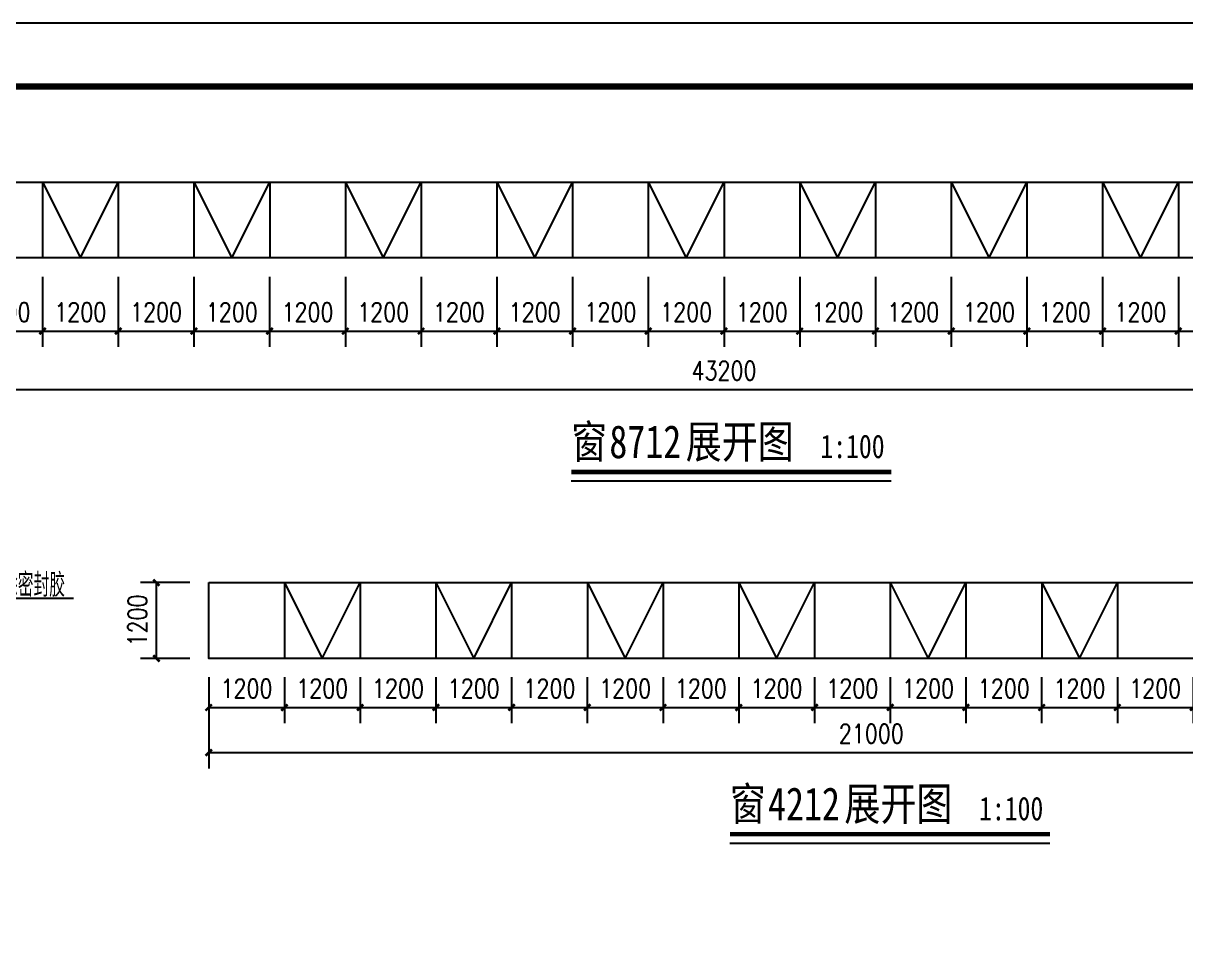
# Model space of a CAD drawing. Extents: x 3757684 to 3906284, y -130571 to 413559.
# Drawn here: x 3788523 to 3806945, y 398830 to 413559 of the extents above; entities that cross this region are included whole.
import ezdxf

# ---------------------------------------------------------------- set-up
doc = ezdxf.new("R2010")
doc.units = 0
doc.header["$LTSCALE"] = 1000
doc.header["$MEASUREMENT"] = 0
doc.layers.get('0').update_dxf_attribs({"color": 4, "linetype": 'CONTINUOUS'})
doc.layers.get('Defpoints').update_dxf_attribs({"linetype": 'CONTINUOUS'})
for name, color, linetype in [('3', 3, 'CONTINUOUS'), ('DIM_SYMB', 3, 'CONTINUOUS'), ('PUB_DIM', 3, 'CONTINUOUS'), ('PUB_TEXT', 7, 'CONTINUOUS'), ('PUB_TITLE', 4, 'CONTINUOUS')]:
    doc.layers.add(name, color=color, linetype=linetype)
doc.styles.add('DIM_FONT', font='SIMPLEX.shx', dxfattribs={"width": 0.8})
doc.styles.add('ht', font='simhei_0.ttf', dxfattribs={"width": 0.8})
doc.styles.add('HZTXT2', font='romans.shx', dxfattribs={"width": 0.7, "height": 800, "bigfont": 'fs.shx'})
doc.dimstyles.new('DIMN', dxfattribs={"dimtxt": 300, "dimasz": 100, "dimexe": 250, "dimexo": 300, "dimgap": 150, "dimtad": 1, "dimdec": 0, "dimzin": 0, "dimdsep": 46, "dimtxsty": 'DIM_FONT', "dimblk": 'ARCHTICK', "dimcen": 0.09, "dimclrt": 7, "dimazin": 2, "dimtfac": 1, "dimtdec": 0, "dimtix": 1, "dimtmove": 2, "dimatfit": 3, "dimldrblk": 'ARCHTICK', "dimfxl": 0, "dimtolj": 1, "dimtzin": 0, "dimarcsym": 0})

# ---------------------------------------------------------------- blocks, each defined once
blk = doc.blocks.new('_ArchTick')
at = {"color": 0, "linetype": 'ByBlock', "const_width": 0.4}
blk.add_lwpolyline([(-0.5, -0.5), (0.5, 0.5)], dxfattribs=at)
blk = doc.blocks.new('*D284')
at = {"layer": 'Defpoints', "color": 0}
for p in [(3790633, 404695), (3791462, 404695), (3791462, 403495)]:
    blk.add_point(p, dxfattribs=at)
at = {"layer": 'PUB_DIM', "color": 0, "lineweight": -2}
for p, q in [((3791162, 404695), (3790383, 404695)), ((3790633, 403495), (3790633, 404695)), ((3791162, 403495), (3790383, 403495))]:
    blk.add_line(p, q, dxfattribs=at)
at = {"layer": 'PUB_DIM', "color": 0, "lineweight": -2, "xscale": 100, "yscale": 100, "zscale": 100}
for p, rotation in [((3790633, 404695), 90), ((3790633, 403495), 270)]:
    blk.add_blockref('_ArchTick', p, dxfattribs=dict(at, rotation=rotation))
at = {"layer": 'PUB_DIM', "color": 7, "insert": (3790333, 404095), "char_height": 300, "attachment_point": 5, "rotation": 90, "style": 'DIM_FONT'}
blk.add_mtext('\\A1;1200', dxfattribs=at)
blk = doc.blocks.new('*D285')
at = {"layer": 'Defpoints', "color": 0}
for p in [(3791462, 403495), (3812462, 403495), (3812462, 402002)]:
    blk.add_point(p, dxfattribs=at)
at = {"layer": 'PUB_DIM', "color": 0, "lineweight": -2}
for p, q in [((3791462, 403195), (3791462, 401752)), ((3812462, 403195), (3812462, 401752)), ((3791462, 402002), (3812462, 402002))]:
    blk.add_line(p, q, dxfattribs=at)
at = {"layer": 'PUB_DIM', "color": 0, "lineweight": -2, "xscale": 100, "yscale": 100, "zscale": 100, "rotation": 180}
blk.add_blockref('_ArchTick', (3791462, 402002), dxfattribs=at)
at = {"layer": 'PUB_DIM', "color": 0, "lineweight": -2, "xscale": 100, "yscale": 100, "zscale": 100}
blk.add_blockref('_ArchTick', (3812462, 402002), dxfattribs=at)
at = {"layer": 'PUB_DIM', "color": 7, "insert": (3801962, 402302), "char_height": 300, "attachment_point": 5, "style": 'DIM_FONT'}
blk.add_mtext('\\A1;21000', dxfattribs=at)
blk = doc.blocks.new('*D286')
at = {"layer": 'Defpoints', "color": 0}
for p in [(3791462, 403495), (3792662, 403495), (3792662, 402717)]:
    blk.add_point(p, dxfattribs=at)
at = {"layer": 'PUB_DIM', "color": 0, "lineweight": -2}
for p, q in [((3791462, 403195), (3791462, 402467)), ((3792662, 403195), (3792662, 402467)), ((3791462, 402717), (3792662, 402717))]:
    blk.add_line(p, q, dxfattribs=at)
at = {"layer": 'PUB_DIM', "color": 0, "lineweight": -2, "xscale": 100, "yscale": 100, "zscale": 100, "rotation": 180}
blk.add_blockref('_ArchTick', (3791462, 402717), dxfattribs=at)
at = {"layer": 'PUB_DIM', "color": 0, "lineweight": -2, "xscale": 100, "yscale": 100, "zscale": 100}
blk.add_blockref('_ArchTick', (3792662, 402717), dxfattribs=at)
at = {"layer": 'PUB_DIM', "color": 7, "insert": (3792062, 403017), "char_height": 300, "attachment_point": 5, "style": 'DIM_FONT'}
blk.add_mtext('\\A1;1200', dxfattribs=at)
blk = doc.blocks.new('*D287')
at = {"layer": 'Defpoints', "color": 0}
for p in [(3792662, 403495), (3793862, 403495), (3793862, 402717)]:
    blk.add_point(p, dxfattribs=at)
at = {"layer": 'PUB_DIM', "color": 0, "lineweight": -2}
for p, q in [((3792662, 403195), (3792662, 402467)), ((3793862, 403195), (3793862, 402467)), ((3792662, 402717), (3793862, 402717))]:
    blk.add_line(p, q, dxfattribs=at)
at = {"layer": 'PUB_DIM', "color": 0, "lineweight": -2, "xscale": 100, "yscale": 100, "zscale": 100, "rotation": 180}
blk.add_blockref('_ArchTick', (3792662, 402717), dxfattribs=at)
at = {"layer": 'PUB_DIM', "color": 0, "lineweight": -2, "xscale": 100, "yscale": 100, "zscale": 100}
blk.add_blockref('_ArchTick', (3793862, 402717), dxfattribs=at)
at = {"layer": 'PUB_DIM', "color": 7, "insert": (3793262, 403017), "char_height": 300, "attachment_point": 5, "style": 'DIM_FONT'}
blk.add_mtext('\\A1;1200', dxfattribs=at)
blk = doc.blocks.new('*D288')
at = {"layer": 'Defpoints', "color": 0}
for p in [(3793862, 403495), (3795062, 403495), (3795062, 402717)]:
    blk.add_point(p, dxfattribs=at)
at = {"layer": 'PUB_DIM', "color": 0, "lineweight": -2}
for p, q in [((3793862, 403195), (3793862, 402467)), ((3795062, 403195), (3795062, 402467)), ((3793862, 402717), (3795062, 402717))]:
    blk.add_line(p, q, dxfattribs=at)
at = {"layer": 'PUB_DIM', "color": 0, "lineweight": -2, "xscale": 100, "yscale": 100, "zscale": 100, "rotation": 180}
blk.add_blockref('_ArchTick', (3793862, 402717), dxfattribs=at)
at = {"layer": 'PUB_DIM', "color": 0, "lineweight": -2, "xscale": 100, "yscale": 100, "zscale": 100}
blk.add_blockref('_ArchTick', (3795062, 402717), dxfattribs=at)
at = {"layer": 'PUB_DIM', "color": 7, "insert": (3794462, 403017), "char_height": 300, "attachment_point": 5, "style": 'DIM_FONT'}
blk.add_mtext('\\A1;1200', dxfattribs=at)
blk = doc.blocks.new('*D289')
at = {"layer": 'Defpoints', "color": 0}
for p in [(3795062, 403495), (3796262, 403495), (3796262, 402717)]:
    blk.add_point(p, dxfattribs=at)
at = {"layer": 'PUB_DIM', "color": 0, "lineweight": -2}
for p, q in [((3795062, 403195), (3795062, 402467)), ((3796262, 403195), (3796262, 402467)), ((3795062, 402717), (3796262, 402717))]:
    blk.add_line(p, q, dxfattribs=at)
at = {"layer": 'PUB_DIM', "color": 0, "lineweight": -2, "xscale": 100, "yscale": 100, "zscale": 100, "rotation": 180}
blk.add_blockref('_ArchTick', (3795062, 402717), dxfattribs=at)
at = {"layer": 'PUB_DIM', "color": 0, "lineweight": -2, "xscale": 100, "yscale": 100, "zscale": 100}
blk.add_blockref('_ArchTick', (3796262, 402717), dxfattribs=at)
at = {"layer": 'PUB_DIM', "color": 7, "insert": (3795662, 403017), "char_height": 300, "attachment_point": 5, "style": 'DIM_FONT'}
blk.add_mtext('\\A1;1200', dxfattribs=at)
blk = doc.blocks.new('*D290')
at = {"layer": 'Defpoints', "color": 0}
for p in [(3796262, 403495), (3797462, 403495), (3797462, 402717)]:
    blk.add_point(p, dxfattribs=at)
at = {"layer": 'PUB_DIM', "color": 0, "lineweight": -2}
for p, q in [((3796262, 403195), (3796262, 402467)), ((3797462, 403195), (3797462, 402467)), ((3796262, 402717), (3797462, 402717))]:
    blk.add_line(p, q, dxfattribs=at)
at = {"layer": 'PUB_DIM', "color": 0, "lineweight": -2, "xscale": 100, "yscale": 100, "zscale": 100, "rotation": 180}
blk.add_blockref('_ArchTick', (3796262, 402717), dxfattribs=at)
at = {"layer": 'PUB_DIM', "color": 0, "lineweight": -2, "xscale": 100, "yscale": 100, "zscale": 100}
blk.add_blockref('_ArchTick', (3797462, 402717), dxfattribs=at)
at = {"layer": 'PUB_DIM', "color": 7, "insert": (3796862, 403017), "char_height": 300, "attachment_point": 5, "style": 'DIM_FONT'}
blk.add_mtext('\\A1;1200', dxfattribs=at)
blk = doc.blocks.new('*D291')
at = {"layer": 'Defpoints', "color": 0}
for p in [(3797462, 403495), (3798662, 403495), (3798662, 402717)]:
    blk.add_point(p, dxfattribs=at)
at = {"layer": 'PUB_DIM', "color": 0, "lineweight": -2}
for p, q in [((3797462, 403195), (3797462, 402467)), ((3798662, 403195), (3798662, 402467)), ((3797462, 402717), (3798662, 402717))]:
    blk.add_line(p, q, dxfattribs=at)
at = {"layer": 'PUB_DIM', "color": 0, "lineweight": -2, "xscale": 100, "yscale": 100, "zscale": 100, "rotation": 180}
blk.add_blockref('_ArchTick', (3797462, 402717), dxfattribs=at)
at = {"layer": 'PUB_DIM', "color": 0, "lineweight": -2, "xscale": 100, "yscale": 100, "zscale": 100}
blk.add_blockref('_ArchTick', (3798662, 402717), dxfattribs=at)
at = {"layer": 'PUB_DIM', "color": 7, "insert": (3798062, 403017), "char_height": 300, "attachment_point": 5, "style": 'DIM_FONT'}
blk.add_mtext('\\A1;1200', dxfattribs=at)
blk = doc.blocks.new('*D292')
at = {"layer": 'Defpoints', "color": 0}
for p in [(3798662, 403495), (3799862, 403495), (3799862, 402717)]:
    blk.add_point(p, dxfattribs=at)
at = {"layer": 'PUB_DIM', "color": 0, "lineweight": -2}
for p, q in [((3798662, 403195), (3798662, 402467)), ((3799862, 403195), (3799862, 402467)), ((3798662, 402717), (3799862, 402717))]:
    blk.add_line(p, q, dxfattribs=at)
at = {"layer": 'PUB_DIM', "color": 0, "lineweight": -2, "xscale": 100, "yscale": 100, "zscale": 100, "rotation": 180}
blk.add_blockref('_ArchTick', (3798662, 402717), dxfattribs=at)
at = {"layer": 'PUB_DIM', "color": 0, "lineweight": -2, "xscale": 100, "yscale": 100, "zscale": 100}
blk.add_blockref('_ArchTick', (3799862, 402717), dxfattribs=at)
at = {"layer": 'PUB_DIM', "color": 7, "insert": (3799262, 403017), "char_height": 300, "attachment_point": 5, "style": 'DIM_FONT'}
blk.add_mtext('\\A1;1200', dxfattribs=at)
blk = doc.blocks.new('*D293')
at = {"layer": 'Defpoints', "color": 0}
for p in [(3799862, 403495), (3801062, 403495), (3801062, 402717)]:
    blk.add_point(p, dxfattribs=at)
at = {"layer": 'PUB_DIM', "color": 0, "lineweight": -2}
for p, q in [((3799862, 403195), (3799862, 402467)), ((3801062, 403195), (3801062, 402467)), ((3799862, 402717), (3801062, 402717))]:
    blk.add_line(p, q, dxfattribs=at)
at = {"layer": 'PUB_DIM', "color": 0, "lineweight": -2, "xscale": 100, "yscale": 100, "zscale": 100, "rotation": 180}
blk.add_blockref('_ArchTick', (3799862, 402717), dxfattribs=at)
at = {"layer": 'PUB_DIM', "color": 0, "lineweight": -2, "xscale": 100, "yscale": 100, "zscale": 100}
blk.add_blockref('_ArchTick', (3801062, 402717), dxfattribs=at)
at = {"layer": 'PUB_DIM', "color": 7, "insert": (3800462, 403017), "char_height": 300, "attachment_point": 5, "style": 'DIM_FONT'}
blk.add_mtext('\\A1;1200', dxfattribs=at)
blk = doc.blocks.new('*D294')
at = {"layer": 'Defpoints', "color": 0}
for p in [(3801062, 403495), (3802262, 403495), (3802262, 402717)]:
    blk.add_point(p, dxfattribs=at)
at = {"layer": 'PUB_DIM', "color": 0, "lineweight": -2}
for p, q in [((3801062, 403195), (3801062, 402467)), ((3802262, 403195), (3802262, 402467)), ((3801062, 402717), (3802262, 402717))]:
    blk.add_line(p, q, dxfattribs=at)
at = {"layer": 'PUB_DIM', "color": 0, "lineweight": -2, "xscale": 100, "yscale": 100, "zscale": 100, "rotation": 180}
blk.add_blockref('_ArchTick', (3801062, 402717), dxfattribs=at)
at = {"layer": 'PUB_DIM', "color": 0, "lineweight": -2, "xscale": 100, "yscale": 100, "zscale": 100}
blk.add_blockref('_ArchTick', (3802262, 402717), dxfattribs=at)
at = {"layer": 'PUB_DIM', "color": 7, "insert": (3801662, 403017), "char_height": 300, "attachment_point": 5, "style": 'DIM_FONT'}
blk.add_mtext('\\A1;1200', dxfattribs=at)
blk = doc.blocks.new('*D295')
at = {"layer": 'Defpoints', "color": 0}
for p in [(3802262, 403495), (3803462, 403495), (3803462, 402717)]:
    blk.add_point(p, dxfattribs=at)
at = {"layer": 'PUB_DIM', "color": 0, "lineweight": -2}
for p, q in [((3802262, 403195), (3802262, 402467)), ((3803462, 403195), (3803462, 402467)), ((3802262, 402717), (3803462, 402717))]:
    blk.add_line(p, q, dxfattribs=at)
at = {"layer": 'PUB_DIM', "color": 0, "lineweight": -2, "xscale": 100, "yscale": 100, "zscale": 100, "rotation": 180}
blk.add_blockref('_ArchTick', (3802262, 402717), dxfattribs=at)
at = {"layer": 'PUB_DIM', "color": 0, "lineweight": -2, "xscale": 100, "yscale": 100, "zscale": 100}
blk.add_blockref('_ArchTick', (3803462, 402717), dxfattribs=at)
at = {"layer": 'PUB_DIM', "color": 7, "insert": (3802862, 403017), "char_height": 300, "attachment_point": 5, "style": 'DIM_FONT'}
blk.add_mtext('\\A1;1200', dxfattribs=at)
blk = doc.blocks.new('*D296')
at = {"layer": 'Defpoints', "color": 0}
for p in [(3803462, 403495), (3804662, 403495), (3804662, 402717)]:
    blk.add_point(p, dxfattribs=at)
at = {"layer": 'PUB_DIM', "color": 0, "lineweight": -2}
for p, q in [((3803462, 403195), (3803462, 402467)), ((3804662, 403195), (3804662, 402467)), ((3803462, 402717), (3804662, 402717))]:
    blk.add_line(p, q, dxfattribs=at)
at = {"layer": 'PUB_DIM', "color": 0, "lineweight": -2, "xscale": 100, "yscale": 100, "zscale": 100, "rotation": 180}
blk.add_blockref('_ArchTick', (3803462, 402717), dxfattribs=at)
at = {"layer": 'PUB_DIM', "color": 0, "lineweight": -2, "xscale": 100, "yscale": 100, "zscale": 100}
blk.add_blockref('_ArchTick', (3804662, 402717), dxfattribs=at)
at = {"layer": 'PUB_DIM', "color": 7, "insert": (3804062, 403017), "char_height": 300, "attachment_point": 5, "style": 'DIM_FONT'}
blk.add_mtext('\\A1;1200', dxfattribs=at)
blk = doc.blocks.new('*D297')
at = {"layer": 'Defpoints', "color": 0}
for p in [(3804662, 403495), (3805862, 403495), (3805862, 402717)]:
    blk.add_point(p, dxfattribs=at)
at = {"layer": 'PUB_DIM', "color": 0, "lineweight": -2}
for p, q in [((3804662, 403195), (3804662, 402467)), ((3805862, 403195), (3805862, 402467)), ((3804662, 402717), (3805862, 402717))]:
    blk.add_line(p, q, dxfattribs=at)
at = {"layer": 'PUB_DIM', "color": 0, "lineweight": -2, "xscale": 100, "yscale": 100, "zscale": 100, "rotation": 180}
blk.add_blockref('_ArchTick', (3804662, 402717), dxfattribs=at)
at = {"layer": 'PUB_DIM', "color": 0, "lineweight": -2, "xscale": 100, "yscale": 100, "zscale": 100}
blk.add_blockref('_ArchTick', (3805862, 402717), dxfattribs=at)
at = {"layer": 'PUB_DIM', "color": 7, "insert": (3805262, 403017), "char_height": 300, "attachment_point": 5, "style": 'DIM_FONT'}
blk.add_mtext('\\A1;1200', dxfattribs=at)
blk = doc.blocks.new('*D298')
at = {"layer": 'Defpoints', "color": 0}
for p in [(3805862, 403495), (3807062, 403495), (3807062, 402717)]:
    blk.add_point(p, dxfattribs=at)
at = {"layer": 'PUB_DIM', "color": 0, "lineweight": -2}
for p, q in [((3805862, 403195), (3805862, 402467)), ((3807062, 403195), (3807062, 402467)), ((3805862, 402717), (3807062, 402717))]:
    blk.add_line(p, q, dxfattribs=at)
at = {"layer": 'PUB_DIM', "color": 0, "lineweight": -2, "xscale": 100, "yscale": 100, "zscale": 100, "rotation": 180}
blk.add_blockref('_ArchTick', (3805862, 402717), dxfattribs=at)
at = {"layer": 'PUB_DIM', "color": 0, "lineweight": -2, "xscale": 100, "yscale": 100, "zscale": 100}
blk.add_blockref('_ArchTick', (3807062, 402717), dxfattribs=at)
at = {"layer": 'PUB_DIM', "color": 7, "insert": (3806462, 403017), "char_height": 300, "attachment_point": 5, "style": 'DIM_FONT'}
blk.add_mtext('\\A1;1200', dxfattribs=at)
blk = doc.blocks.new('*D305')
at = {"layer": 'Defpoints', "color": 0}
for p in [(3778028, 409843), (3821228, 409843), (3821228, 407754)]:
    blk.add_point(p, dxfattribs=at)
at = {"layer": 'PUB_DIM', "color": 0, "lineweight": -2}
for p, q in [((3778028, 409543), (3778028, 407504)), ((3821228, 409543), (3821228, 407504)), ((3778028, 407754), (3821228, 407754))]:
    blk.add_line(p, q, dxfattribs=at)
at = {"layer": 'PUB_DIM', "color": 0, "lineweight": -2, "xscale": 100, "yscale": 100, "zscale": 100, "rotation": 180}
blk.add_blockref('_ArchTick', (3778028, 407754), dxfattribs=at)
at = {"layer": 'PUB_DIM', "color": 0, "lineweight": -2, "xscale": 100, "yscale": 100, "zscale": 100}
blk.add_blockref('_ArchTick', (3821228, 407754), dxfattribs=at)
at = {"layer": 'PUB_DIM', "color": 7, "insert": (3799628, 408054), "char_height": 300, "attachment_point": 5, "style": 'DIM_FONT'}
blk.add_mtext('\\A1;43200', dxfattribs=at)
blk = doc.blocks.new('*D315')
at = {"layer": 'Defpoints', "color": 0}
for p in [(3787628, 409843), (3788828, 409843), (3788828, 408681)]:
    blk.add_point(p, dxfattribs=at)
at = {"layer": 'PUB_DIM', "color": 0, "lineweight": -2}
for p, q in [((3787628, 409543), (3787628, 408431)), ((3788828, 409543), (3788828, 408431)), ((3787628, 408681), (3788828, 408681))]:
    blk.add_line(p, q, dxfattribs=at)
at = {"layer": 'PUB_DIM', "color": 0, "lineweight": -2, "xscale": 100, "yscale": 100, "zscale": 100, "rotation": 180}
blk.add_blockref('_ArchTick', (3787628, 408681), dxfattribs=at)
at = {"layer": 'PUB_DIM', "color": 0, "lineweight": -2, "xscale": 100, "yscale": 100, "zscale": 100}
blk.add_blockref('_ArchTick', (3788828, 408681), dxfattribs=at)
at = {"layer": 'PUB_DIM', "color": 7, "insert": (3788228, 408981), "char_height": 300, "attachment_point": 5, "style": 'DIM_FONT'}
blk.add_mtext('\\A1;1200', dxfattribs=at)
blk = doc.blocks.new('*D316')
at = {"layer": 'Defpoints', "color": 0}
for p in [(3788828, 409843), (3790028, 409843), (3790028, 408681)]:
    blk.add_point(p, dxfattribs=at)
at = {"layer": 'PUB_DIM', "color": 0, "lineweight": -2}
for p, q in [((3788828, 409543), (3788828, 408431)), ((3790028, 409543), (3790028, 408431)), ((3788828, 408681), (3790028, 408681))]:
    blk.add_line(p, q, dxfattribs=at)
at = {"layer": 'PUB_DIM', "color": 0, "lineweight": -2, "xscale": 100, "yscale": 100, "zscale": 100, "rotation": 180}
blk.add_blockref('_ArchTick', (3788828, 408681), dxfattribs=at)
at = {"layer": 'PUB_DIM', "color": 0, "lineweight": -2, "xscale": 100, "yscale": 100, "zscale": 100}
blk.add_blockref('_ArchTick', (3790028, 408681), dxfattribs=at)
at = {"layer": 'PUB_DIM', "color": 7, "insert": (3789428, 408981), "char_height": 300, "attachment_point": 5, "style": 'DIM_FONT'}
blk.add_mtext('\\A1;1200', dxfattribs=at)
blk = doc.blocks.new('*D317')
at = {"layer": 'Defpoints', "color": 0}
for p in [(3790028, 409843), (3791228, 409843), (3791228, 408681)]:
    blk.add_point(p, dxfattribs=at)
at = {"layer": 'PUB_DIM', "color": 0, "lineweight": -2}
for p, q in [((3790028, 409543), (3790028, 408431)), ((3791228, 409543), (3791228, 408431)), ((3790028, 408681), (3791228, 408681))]:
    blk.add_line(p, q, dxfattribs=at)
at = {"layer": 'PUB_DIM', "color": 0, "lineweight": -2, "xscale": 100, "yscale": 100, "zscale": 100, "rotation": 180}
blk.add_blockref('_ArchTick', (3790028, 408681), dxfattribs=at)
at = {"layer": 'PUB_DIM', "color": 0, "lineweight": -2, "xscale": 100, "yscale": 100, "zscale": 100}
blk.add_blockref('_ArchTick', (3791228, 408681), dxfattribs=at)
at = {"layer": 'PUB_DIM', "color": 7, "insert": (3790628, 408981), "char_height": 300, "attachment_point": 5, "style": 'DIM_FONT'}
blk.add_mtext('\\A1;1200', dxfattribs=at)
blk = doc.blocks.new('*D318')
at = {"layer": 'Defpoints', "color": 0}
for p in [(3791228, 409843), (3792428, 409843), (3792428, 408681)]:
    blk.add_point(p, dxfattribs=at)
at = {"layer": 'PUB_DIM', "color": 0, "lineweight": -2}
for p, q in [((3791228, 409543), (3791228, 408431)), ((3792428, 409543), (3792428, 408431)), ((3791228, 408681), (3792428, 408681))]:
    blk.add_line(p, q, dxfattribs=at)
at = {"layer": 'PUB_DIM', "color": 0, "lineweight": -2, "xscale": 100, "yscale": 100, "zscale": 100, "rotation": 180}
blk.add_blockref('_ArchTick', (3791228, 408681), dxfattribs=at)
at = {"layer": 'PUB_DIM', "color": 0, "lineweight": -2, "xscale": 100, "yscale": 100, "zscale": 100}
blk.add_blockref('_ArchTick', (3792428, 408681), dxfattribs=at)
at = {"layer": 'PUB_DIM', "color": 7, "insert": (3791828, 408981), "char_height": 300, "attachment_point": 5, "style": 'DIM_FONT'}
blk.add_mtext('\\A1;1200', dxfattribs=at)
blk = doc.blocks.new('*D319')
at = {"layer": 'Defpoints', "color": 0}
for p in [(3792428, 409843), (3793628, 409843), (3793628, 408681)]:
    blk.add_point(p, dxfattribs=at)
at = {"layer": 'PUB_DIM', "color": 0, "lineweight": -2}
for p, q in [((3792428, 409543), (3792428, 408431)), ((3793628, 409543), (3793628, 408431)), ((3792428, 408681), (3793628, 408681))]:
    blk.add_line(p, q, dxfattribs=at)
at = {"layer": 'PUB_DIM', "color": 0, "lineweight": -2, "xscale": 100, "yscale": 100, "zscale": 100, "rotation": 180}
blk.add_blockref('_ArchTick', (3792428, 408681), dxfattribs=at)
at = {"layer": 'PUB_DIM', "color": 0, "lineweight": -2, "xscale": 100, "yscale": 100, "zscale": 100}
blk.add_blockref('_ArchTick', (3793628, 408681), dxfattribs=at)
at = {"layer": 'PUB_DIM', "color": 7, "insert": (3793028, 408981), "char_height": 300, "attachment_point": 5, "style": 'DIM_FONT'}
blk.add_mtext('\\A1;1200', dxfattribs=at)
blk = doc.blocks.new('*D320')
at = {"layer": 'Defpoints', "color": 0}
for p in [(3793628, 409843), (3794828, 409843), (3794828, 408681)]:
    blk.add_point(p, dxfattribs=at)
at = {"layer": 'PUB_DIM', "color": 0, "lineweight": -2}
for p, q in [((3793628, 409543), (3793628, 408431)), ((3794828, 409543), (3794828, 408431)), ((3793628, 408681), (3794828, 408681))]:
    blk.add_line(p, q, dxfattribs=at)
at = {"layer": 'PUB_DIM', "color": 0, "lineweight": -2, "xscale": 100, "yscale": 100, "zscale": 100, "rotation": 180}
blk.add_blockref('_ArchTick', (3793628, 408681), dxfattribs=at)
at = {"layer": 'PUB_DIM', "color": 0, "lineweight": -2, "xscale": 100, "yscale": 100, "zscale": 100}
blk.add_blockref('_ArchTick', (3794828, 408681), dxfattribs=at)
at = {"layer": 'PUB_DIM', "color": 7, "insert": (3794228, 408981), "char_height": 300, "attachment_point": 5, "style": 'DIM_FONT'}
blk.add_mtext('\\A1;1200', dxfattribs=at)
blk = doc.blocks.new('*D321')
at = {"layer": 'Defpoints', "color": 0}
for p in [(3794828, 409843), (3796028, 409843), (3796028, 408681)]:
    blk.add_point(p, dxfattribs=at)
at = {"layer": 'PUB_DIM', "color": 0, "lineweight": -2}
for p, q in [((3794828, 409543), (3794828, 408431)), ((3796028, 409543), (3796028, 408431)), ((3794828, 408681), (3796028, 408681))]:
    blk.add_line(p, q, dxfattribs=at)
at = {"layer": 'PUB_DIM', "color": 0, "lineweight": -2, "xscale": 100, "yscale": 100, "zscale": 100, "rotation": 180}
blk.add_blockref('_ArchTick', (3794828, 408681), dxfattribs=at)
at = {"layer": 'PUB_DIM', "color": 0, "lineweight": -2, "xscale": 100, "yscale": 100, "zscale": 100}
blk.add_blockref('_ArchTick', (3796028, 408681), dxfattribs=at)
at = {"layer": 'PUB_DIM', "color": 7, "insert": (3795428, 408981), "char_height": 300, "attachment_point": 5, "style": 'DIM_FONT'}
blk.add_mtext('\\A1;1200', dxfattribs=at)
blk = doc.blocks.new('*D322')
at = {"layer": 'Defpoints', "color": 0}
for p in [(3796028, 409843), (3797228, 409843), (3797228, 408681)]:
    blk.add_point(p, dxfattribs=at)
at = {"layer": 'PUB_DIM', "color": 0, "lineweight": -2}
for p, q in [((3796028, 409543), (3796028, 408431)), ((3797228, 409543), (3797228, 408431)), ((3796028, 408681), (3797228, 408681))]:
    blk.add_line(p, q, dxfattribs=at)
at = {"layer": 'PUB_DIM', "color": 0, "lineweight": -2, "xscale": 100, "yscale": 100, "zscale": 100, "rotation": 180}
blk.add_blockref('_ArchTick', (3796028, 408681), dxfattribs=at)
at = {"layer": 'PUB_DIM', "color": 0, "lineweight": -2, "xscale": 100, "yscale": 100, "zscale": 100}
blk.add_blockref('_ArchTick', (3797228, 408681), dxfattribs=at)
at = {"layer": 'PUB_DIM', "color": 7, "insert": (3796628, 408981), "char_height": 300, "attachment_point": 5, "style": 'DIM_FONT'}
blk.add_mtext('\\A1;1200', dxfattribs=at)
blk = doc.blocks.new('*D323')
at = {"layer": 'Defpoints', "color": 0}
for p in [(3797228, 409843), (3798428, 409843), (3798428, 408681)]:
    blk.add_point(p, dxfattribs=at)
at = {"layer": 'PUB_DIM', "color": 0, "lineweight": -2}
for p, q in [((3797228, 409543), (3797228, 408431)), ((3798428, 409543), (3798428, 408431)), ((3797228, 408681), (3798428, 408681))]:
    blk.add_line(p, q, dxfattribs=at)
at = {"layer": 'PUB_DIM', "color": 0, "lineweight": -2, "xscale": 100, "yscale": 100, "zscale": 100, "rotation": 180}
blk.add_blockref('_ArchTick', (3797228, 408681), dxfattribs=at)
at = {"layer": 'PUB_DIM', "color": 0, "lineweight": -2, "xscale": 100, "yscale": 100, "zscale": 100}
blk.add_blockref('_ArchTick', (3798428, 408681), dxfattribs=at)
at = {"layer": 'PUB_DIM', "color": 7, "insert": (3797828, 408981), "char_height": 300, "attachment_point": 5, "style": 'DIM_FONT'}
blk.add_mtext('\\A1;1200', dxfattribs=at)
blk = doc.blocks.new('*D324')
at = {"layer": 'Defpoints', "color": 0}
for p in [(3798428, 409843), (3799628, 409843), (3799628, 408681)]:
    blk.add_point(p, dxfattribs=at)
at = {"layer": 'PUB_DIM', "color": 0, "lineweight": -2}
for p, q in [((3798428, 409543), (3798428, 408431)), ((3799628, 409543), (3799628, 408431)), ((3798428, 408681), (3799628, 408681))]:
    blk.add_line(p, q, dxfattribs=at)
at = {"layer": 'PUB_DIM', "color": 0, "lineweight": -2, "xscale": 100, "yscale": 100, "zscale": 100, "rotation": 180}
blk.add_blockref('_ArchTick', (3798428, 408681), dxfattribs=at)
at = {"layer": 'PUB_DIM', "color": 0, "lineweight": -2, "xscale": 100, "yscale": 100, "zscale": 100}
blk.add_blockref('_ArchTick', (3799628, 408681), dxfattribs=at)
at = {"layer": 'PUB_DIM', "color": 7, "insert": (3799028, 408981), "char_height": 300, "attachment_point": 5, "style": 'DIM_FONT'}
blk.add_mtext('\\A1;1200', dxfattribs=at)
blk = doc.blocks.new('*D325')
at = {"layer": 'Defpoints', "color": 0}
for p in [(3799628, 409843), (3800828, 409843), (3800828, 408681)]:
    blk.add_point(p, dxfattribs=at)
at = {"layer": 'PUB_DIM', "color": 0, "lineweight": -2}
for p, q in [((3799628, 409543), (3799628, 408431)), ((3800828, 409543), (3800828, 408431)), ((3799628, 408681), (3800828, 408681))]:
    blk.add_line(p, q, dxfattribs=at)
at = {"layer": 'PUB_DIM', "color": 0, "lineweight": -2, "xscale": 100, "yscale": 100, "zscale": 100, "rotation": 180}
blk.add_blockref('_ArchTick', (3799628, 408681), dxfattribs=at)
at = {"layer": 'PUB_DIM', "color": 0, "lineweight": -2, "xscale": 100, "yscale": 100, "zscale": 100}
blk.add_blockref('_ArchTick', (3800828, 408681), dxfattribs=at)
at = {"layer": 'PUB_DIM', "color": 7, "insert": (3800228, 408981), "char_height": 300, "attachment_point": 5, "style": 'DIM_FONT'}
blk.add_mtext('\\A1;1200', dxfattribs=at)
blk = doc.blocks.new('*D326')
at = {"layer": 'Defpoints', "color": 0}
for p in [(3800828, 409843), (3802028, 409843), (3802028, 408681)]:
    blk.add_point(p, dxfattribs=at)
at = {"layer": 'PUB_DIM', "color": 0, "lineweight": -2}
for p, q in [((3800828, 409543), (3800828, 408431)), ((3802028, 409543), (3802028, 408431)), ((3800828, 408681), (3802028, 408681))]:
    blk.add_line(p, q, dxfattribs=at)
at = {"layer": 'PUB_DIM', "color": 0, "lineweight": -2, "xscale": 100, "yscale": 100, "zscale": 100, "rotation": 180}
blk.add_blockref('_ArchTick', (3800828, 408681), dxfattribs=at)
at = {"layer": 'PUB_DIM', "color": 0, "lineweight": -2, "xscale": 100, "yscale": 100, "zscale": 100}
blk.add_blockref('_ArchTick', (3802028, 408681), dxfattribs=at)
at = {"layer": 'PUB_DIM', "color": 7, "insert": (3801428, 408981), "char_height": 300, "attachment_point": 5, "style": 'DIM_FONT'}
blk.add_mtext('\\A1;1200', dxfattribs=at)
blk = doc.blocks.new('*D327')
at = {"layer": 'Defpoints', "color": 0}
for p in [(3802028, 409843), (3803228, 409843), (3803228, 408681)]:
    blk.add_point(p, dxfattribs=at)
at = {"layer": 'PUB_DIM', "color": 0, "lineweight": -2}
for p, q in [((3802028, 409543), (3802028, 408431)), ((3803228, 409543), (3803228, 408431)), ((3802028, 408681), (3803228, 408681))]:
    blk.add_line(p, q, dxfattribs=at)
at = {"layer": 'PUB_DIM', "color": 0, "lineweight": -2, "xscale": 100, "yscale": 100, "zscale": 100, "rotation": 180}
blk.add_blockref('_ArchTick', (3802028, 408681), dxfattribs=at)
at = {"layer": 'PUB_DIM', "color": 0, "lineweight": -2, "xscale": 100, "yscale": 100, "zscale": 100}
blk.add_blockref('_ArchTick', (3803228, 408681), dxfattribs=at)
at = {"layer": 'PUB_DIM', "color": 7, "insert": (3802628, 408981), "char_height": 300, "attachment_point": 5, "style": 'DIM_FONT'}
blk.add_mtext('\\A1;1200', dxfattribs=at)
blk = doc.blocks.new('*D328')
at = {"layer": 'Defpoints', "color": 0}
for p in [(3803228, 409843), (3804428, 409843), (3804428, 408681)]:
    blk.add_point(p, dxfattribs=at)
at = {"layer": 'PUB_DIM', "color": 0, "lineweight": -2}
for p, q in [((3803228, 409543), (3803228, 408431)), ((3804428, 409543), (3804428, 408431)), ((3803228, 408681), (3804428, 408681))]:
    blk.add_line(p, q, dxfattribs=at)
at = {"layer": 'PUB_DIM', "color": 0, "lineweight": -2, "xscale": 100, "yscale": 100, "zscale": 100, "rotation": 180}
blk.add_blockref('_ArchTick', (3803228, 408681), dxfattribs=at)
at = {"layer": 'PUB_DIM', "color": 0, "lineweight": -2, "xscale": 100, "yscale": 100, "zscale": 100}
blk.add_blockref('_ArchTick', (3804428, 408681), dxfattribs=at)
at = {"layer": 'PUB_DIM', "color": 7, "insert": (3803828, 408981), "char_height": 300, "attachment_point": 5, "style": 'DIM_FONT'}
blk.add_mtext('\\A1;1200', dxfattribs=at)
blk = doc.blocks.new('*D329')
at = {"layer": 'Defpoints', "color": 0}
for p in [(3804428, 409843), (3805628, 409843), (3805628, 408681)]:
    blk.add_point(p, dxfattribs=at)
at = {"layer": 'PUB_DIM', "color": 0, "lineweight": -2}
for p, q in [((3804428, 409543), (3804428, 408431)), ((3805628, 409543), (3805628, 408431)), ((3804428, 408681), (3805628, 408681))]:
    blk.add_line(p, q, dxfattribs=at)
at = {"layer": 'PUB_DIM', "color": 0, "lineweight": -2, "xscale": 100, "yscale": 100, "zscale": 100, "rotation": 180}
blk.add_blockref('_ArchTick', (3804428, 408681), dxfattribs=at)
at = {"layer": 'PUB_DIM', "color": 0, "lineweight": -2, "xscale": 100, "yscale": 100, "zscale": 100}
blk.add_blockref('_ArchTick', (3805628, 408681), dxfattribs=at)
at = {"layer": 'PUB_DIM', "color": 7, "insert": (3805028, 408981), "char_height": 300, "attachment_point": 5, "style": 'DIM_FONT'}
blk.add_mtext('\\A1;1200', dxfattribs=at)
blk = doc.blocks.new('*D330')
at = {"layer": 'Defpoints', "color": 0}
for p in [(3805628, 409843), (3806828, 409843), (3806828, 408681)]:
    blk.add_point(p, dxfattribs=at)
at = {"layer": 'PUB_DIM', "color": 0, "lineweight": -2}
for p, q in [((3805628, 409543), (3805628, 408431)), ((3806828, 409543), (3806828, 408431)), ((3805628, 408681), (3806828, 408681))]:
    blk.add_line(p, q, dxfattribs=at)
at = {"layer": 'PUB_DIM', "color": 0, "lineweight": -2, "xscale": 100, "yscale": 100, "zscale": 100, "rotation": 180}
blk.add_blockref('_ArchTick', (3805628, 408681), dxfattribs=at)
at = {"layer": 'PUB_DIM', "color": 0, "lineweight": -2, "xscale": 100, "yscale": 100, "zscale": 100}
blk.add_blockref('_ArchTick', (3806828, 408681), dxfattribs=at)
at = {"layer": 'PUB_DIM', "color": 7, "insert": (3806228, 408981), "char_height": 300, "attachment_point": 5, "style": 'DIM_FONT'}
blk.add_mtext('\\A1;1200', dxfattribs=at)
blk = doc.blocks.new('*D331')
at = {"layer": 'Defpoints', "color": 0}
for p in [(3806828, 409843), (3808028, 409843), (3808028, 408681)]:
    blk.add_point(p, dxfattribs=at)
at = {"layer": 'PUB_DIM', "color": 0, "lineweight": -2}
for p, q in [((3806828, 409543), (3806828, 408431)), ((3808028, 409543), (3808028, 408431)), ((3806828, 408681), (3808028, 408681))]:
    blk.add_line(p, q, dxfattribs=at)
at = {"layer": 'PUB_DIM', "color": 0, "lineweight": -2, "xscale": 100, "yscale": 100, "zscale": 100, "rotation": 180}
blk.add_blockref('_ArchTick', (3806828, 408681), dxfattribs=at)
at = {"layer": 'PUB_DIM', "color": 0, "lineweight": -2, "xscale": 100, "yscale": 100, "zscale": 100}
blk.add_blockref('_ArchTick', (3808028, 408681), dxfattribs=at)
at = {"layer": 'PUB_DIM', "color": 7, "insert": (3807428, 408981), "char_height": 300, "attachment_point": 5, "style": 'DIM_FONT'}
blk.add_mtext('\\A1;1200', dxfattribs=at)

msp = doc.modelspace()

# ---------------------------------------------------------------- linework, layer by layer
for p, q in [((3788828.2, 411042.6), (3788828.2, 409842.6)), ((3790028.2, 411042.6), (3790028.2, 409842.6)), ((3791228.2, 411042.6), (3791228.2, 409842.6)), ((3792428.2, 411042.6), (3792428.2, 409842.6)), ((3793628.2, 411042.6), (3793628.2, 409842.6)), ((3794828.2, 411042.6), (3794828.2, 409842.6)), ((3796028.2, 411042.6), (3796028.2, 409842.6)), ((3797228.2, 411042.6), (3797228.2, 409842.6)), ((3798428.2, 411042.6), (3798428.2, 409842.6)), ((3799628.2, 411042.6), (3799628.2, 409842.6)), ((3800828.2, 411042.6), (3800828.2, 409842.6)), ((3802028.2, 411042.6), (3802028.2, 409842.6)), ((3803228.2, 411042.6), (3803228.2, 409842.6)), ((3804428.2, 411042.6), (3804428.2, 409842.6)), ((3805628.2, 411042.6), (3805628.2, 409842.6)), ((3806828.2, 411042.6), (3806828.2, 409842.6)), ((3792662.4, 404694.9, 0), (3792662.4, 403494.9, 0)), ((3793862.4, 404694.9, 0), (3793862.4, 403494.9, 0)), ((3795062.4, 404694.9, 0), (3795062.4, 403494.9, 0)), ((3796262.4, 404694.9, 0), (3796262.4, 403494.9, 0)), ((3797462.4, 404694.9, 0), (3797462.4, 403494.9, 0)), ((3798662.4, 404694.9, 0), (3798662.4, 403494.9, 0)), ((3799862.4, 404694.9, 0), (3799862.4, 403494.9, 0)), ((3801062.4, 404694.9, 0), (3801062.4, 403494.9, 0)), ((3802262.4, 404694.9, 0), (3802262.4, 403494.9, 0)), ((3803462.4, 404694.9, 0), (3803462.4, 403494.9, 0)), ((3804662.4, 404694.9, 0), (3804662.4, 403494.9, 0)), ((3805862.4, 404694.9, 0), (3805862.4, 403494.9, 0))]:
    msp.add_line(p, q)
at = {"elevation": 0}
for points in [[(3778028.2, 411042.6), (3821828.2, 411042.6), (3821828.2, 409842.6), (3778028.2, 409842.6)], [(3791462.4, 404694.9), (3812462.4, 404694.9), (3812462.4, 403494.9), (3791462.4, 403494.9)]]:
    msp.add_lwpolyline(points, close=True, dxfattribs=at)
at = {"color": 8}
for points in [[(3788828.2, 411042.6), (3789428.2, 409842.6), (3790028.2, 411042.6)], [(3791228.2, 411042.6), (3791828.2, 409842.6), (3792428.2, 411042.6)], [(3793628.2, 411042.6), (3794228.2, 409842.6), (3794828.2, 411042.6)], [(3796028.2, 411042.6), (3796628.2, 409842.6), (3797228.2, 411042.6)], [(3798428.2, 411042.6), (3799028.2, 409842.6), (3799628.2, 411042.6)], [(3800828.2, 411042.6), (3801428.2, 409842.6), (3802028.2, 411042.6)], [(3803228.2, 411042.6), (3803828.2, 409842.6), (3804428.2, 411042.6)], [(3805628.2, 411042.6), (3806228.2, 409842.6), (3806828.2, 411042.6)]]:
    msp.add_lwpolyline(points, dxfattribs=at)
at = {"color": 8, "elevation": 0}
for points in [[(3792662.4, 404694.9), (3793262.4, 403494.9), (3793862.4, 404694.9)], [(3795062.4, 404694.9), (3795662.4, 403494.9), (3796262.4, 404694.9)], [(3797462.4, 404694.9), (3798062.4, 403494.9), (3798662.4, 404694.9)], [(3799862.4, 404694.9), (3800462.4, 403494.9), (3801062.4, 404694.9)], [(3802262.4, 404694.9), (3802862.4, 403494.9), (3803462.4, 404694.9)], [(3804662.4, 404694.9), (3805262.4, 403494.9), (3805862.4, 404694.9)]]:
    msp.add_lwpolyline(points, dxfattribs=at)
at = {"layer": '3', "color": 3, "linetype": 'Continuous'}
msp.add_line((3786263.1, 404449.3, 109.8), (3789318.5, 404449.3, 109.8), dxfattribs=at)
at = {"layer": 'DIM_SYMB', "const_width": 70}
for points in [[(3797206.6, 406447.8), (3802279.5, 406447.8)], [(3799721, 400709), (3804793.9, 400709)]]:
    msp.add_lwpolyline(points, dxfattribs=at)
at = {"layer": 'DIM_SYMB'}
for points in [[(3797206.6, 406307.8), (3802279.5, 406307.8)], [(3799721, 400569), (3804793.9, 400569)]]:
    msp.add_lwpolyline(points, dxfattribs=at)
at = {"layer": 'PUB_TITLE', "elevation": 13.9}
msp.add_lwpolyline([(3757684, 371559.1), (3831984, 371559.1), (3831984, 413559.1), (3757684, 413559.1)], close=True, dxfattribs=at)
at = {"layer": 'PUB_TITLE', "const_width": 100, "elevation": 13.9}
msp.add_lwpolyline([(3760184, 372559.1), (3830984, 372559.1), (3830984, 412559.1), (3760184, 412559.1)], close=True, dxfattribs=at)

# ---------------------------------------------------------------- texts
at = {"color": 3, "style": 'HZTXT2', "width": 0.7}
msp.add_text('咬合处在咬合之前涂密封胶', height=375, dxfattribs=at).set_placement((3786192.3, 404470.4, 109.8))
at = {"layer": 'PUB_TEXT', "style": 'ht', "width": 0.8}
for s, height, p in [('窗', 522.8, (3797206.6, 406667.6, 0)), ('8712', 522.78, (3797811.5, 406667.6, 0)), ('展开图', 522.78, (3799021.2, 406667.6, 0)), ('1:100', 373.42, (3801156.7, 406667.6, 0)), ('窗', 522.8, (3799721, 400928.7, 0)), ('4212', 522.78, (3800325.9, 400928.7, 0)), ('展开图', 522.78, (3801535.6, 400928.7, 0)), ('1:100', 373.42, (3803671.1, 400928.7, 0))]:
    msp.add_text(s, height=height, dxfattribs=at).set_placement(p)

# ---------------------------------------------------------------- dimensions: what is measured, and where the dimension line sits
at = {"layer": 'PUB_DIM'}
for p1, p2, distance, picture, middle in [((3778028.2, 409842.6), (3821228.2, 409842.6), -2089, '*D305', (3799628.2, 408053.6)), ((3787628.2, 409842.6), (3788828.2, 409842.6), -1161.3, '*D315', (3788228.2, 408981.4)), ((3788828.2, 409842.6), (3790028.2, 409842.6), -1161.3, '*D316', (3789428.2, 408981.4)), ((3790028.2, 409842.6), (3791228.2, 409842.6), -1161.3, '*D317', (3790628.2, 408981.4)), ((3791228.2, 409842.6), (3792428.2, 409842.6), -1161.3, '*D318', (3791828.2, 408981.4)), ((3792428.2, 409842.6), (3793628.2, 409842.6), -1161.3, '*D319', (3793028.2, 408981.4)), ((3793628.2, 409842.6), (3794828.2, 409842.6), -1161.3, '*D320', (3794228.2, 408981.4)), ((3794828.2, 409842.6), (3796028.2, 409842.6), -1161.3, '*D321', (3795428.2, 408981.4)), ((3796028.2, 409842.6), (3797228.2, 409842.6), -1161.3, '*D322', (3796628.2, 408981.4)), ((3797228.2, 409842.6), (3798428.2, 409842.6), -1161.3, '*D323', (3797828.2, 408981.4)), ((3798428.2, 409842.6), (3799628.2, 409842.6), -1161.3, '*D324', (3799028.2, 408981.4)), ((3799628.2, 409842.6), (3800828.2, 409842.6), -1161.3, '*D325', (3800228.2, 408981.4)), ((3800828.2, 409842.6), (3802028.2, 409842.6), -1161.3, '*D326', (3801428.2, 408981.4)), ((3802028.2, 409842.6), (3803228.2, 409842.6), -1161.3, '*D327', (3802628.2, 408981.4)), ((3803228.2, 409842.6), (3804428.2, 409842.6), -1161.3, '*D328', (3803828.2, 408981.4)), ((3804428.2, 409842.6), (3805628.2, 409842.6), -1161.3, '*D329', (3805028.2, 408981.4)), ((3805628.2, 409842.6), (3806828.2, 409842.6), -1161.3, '*D330', (3806228.2, 408981.4)), ((3806828.2, 409842.6), (3808028.2, 409842.6), -1161.3, '*D331', (3807428.2, 408981.4)), ((3791462.4, 403494.9), (3791462.4, 404694.9), 829.8, '*D284', (3790332.6, 404094.9)), ((3791462.4, 403494.9), (3812462.4, 403494.9), -1492.4, '*D285', (3801962.4, 402302.5)), ((3791462.4, 403494.9), (3792662.4, 403494.9), -777.6, '*D286', (3792062.4, 403017.3)), ((3792662.4, 403494.9), (3793862.4, 403494.9), -777.6, '*D287', (3793262.4, 403017.3)), ((3793862.4, 403494.9), (3795062.4, 403494.9), -777.6, '*D288', (3794462.4, 403017.3)), ((3795062.4, 403494.9), (3796262.4, 403494.9), -777.6, '*D289', (3795662.4, 403017.3)), ((3796262.4, 403494.9), (3797462.4, 403494.9), -777.6, '*D290', (3796862.4, 403017.3)), ((3797462.4, 403494.9), (3798662.4, 403494.9), -777.6, '*D291', (3798062.4, 403017.3)), ((3798662.4, 403494.9), (3799862.4, 403494.9), -777.6, '*D292', (3799262.4, 403017.3)), ((3799862.4, 403494.9), (3801062.4, 403494.9), -777.6, '*D293', (3800462.4, 403017.3)), ((3801062.4, 403494.9), (3802262.4, 403494.9), -777.6, '*D294', (3801662.4, 403017.3)), ((3802262.4, 403494.9), (3803462.4, 403494.9), -777.6, '*D295', (3802862.4, 403017.3)), ((3803462.4, 403494.9), (3804662.4, 403494.9), -777.6, '*D296', (3804062.4, 403017.3)), ((3804662.4, 403494.9), (3805862.4, 403494.9), -777.6, '*D297', (3805262.4, 403017.3)), ((3805862.4, 403494.9), (3807062.4, 403494.9), -777.6, '*D298', (3806462.4, 403017.3))]:
    dim = msp.add_aligned_dim(p1=p1, p2=p2, distance=distance, dimstyle='DIMN', dxfattribs=at)
    dim.commit()
    dim.dimension.update_dxf_attribs({"geometry": picture, "text_midpoint": middle})

doc.saveas('drawing.dxf')
